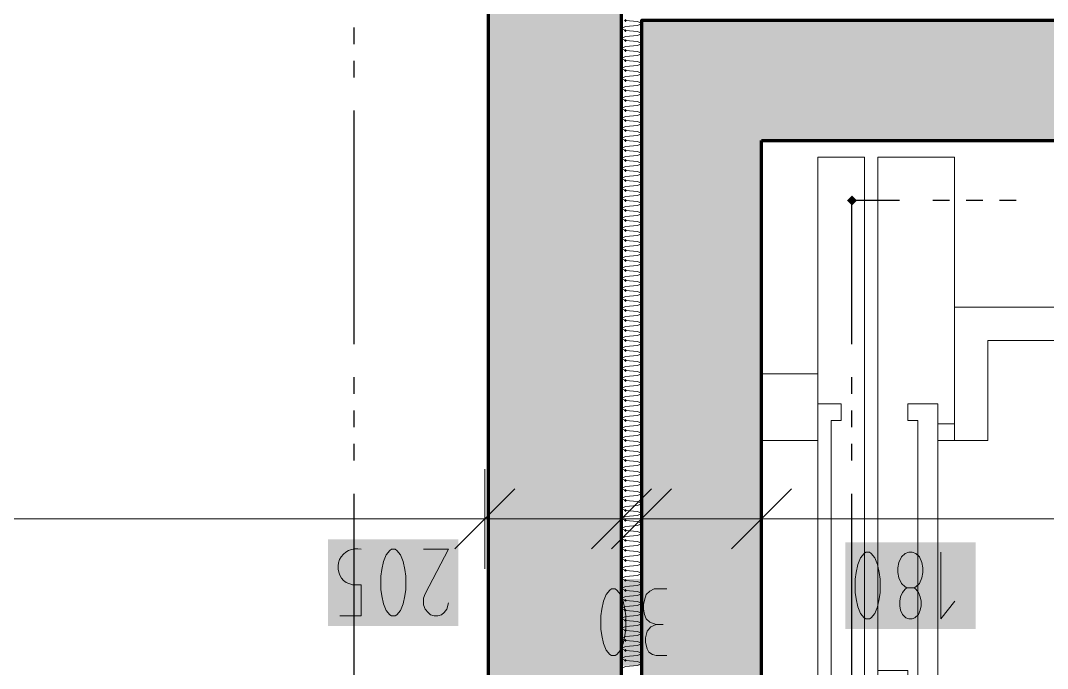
# Model space of a CAD drawing. Header units: millimetres. Extents: x 0 to 594, y 0 to 420.
# Drawn here: x 101.4 to 116.98, y 209 to 218.82 of the extents above; entities that cross this region are included whole.
import ezdxf

# ---------------------------------------------------------------- set-up
doc = ezdxf.new("R2010")
doc.units = ezdxf.units.MM
doc.header["$LTSCALE"] = 8
for name, color, linetype in [('PDF_Koty delkove', 7, 'Continuous'), ('PDF_Pozarni useky', 7, 'Continuous'), ('PDF_Steny obvodove nosne', 7, 'Continuous'), ('PDF_Steny sendvic', 7, 'Continuous'), ('PDF_Steny vnitrni', 7, 'Continuous'), ('PDF_Vytah', 7, 'Continuous')]:
    doc.layers.add(name, color=color, linetype=linetype)

msp = doc.modelspace()

# ---------------------------------------------------------------- linework, layer by layer
at = {"layer": 'PDF_Koty delkove', "lineweight": 18}
for points in [[(108.447, 212.022), (108.447, 211.264), (108.447, 210.506)], [(110.52, 212.022), (110.52, 211.264), (110.52, 210.506)], [(110.823, 212.022), (110.823, 211.264), (110.823, 210.506)], [(112.643, 212.022), (112.643, 211.264), (112.643, 210.506)], [(108.902, 211.719), (107.992, 210.809)], [(110.975, 211.719), (110.065, 210.809)], [(111.278, 211.719), (110.368, 210.809)], [(113.098, 211.719), (112.188, 210.809)], [(190.487, 211.264), (186.533, 211.264), (184.421, 211.264), (181.273, 211.264), (175.929, 211.264), (174.463, 211.264), (166.149, 211.264), (164.556, 211.264), (162.433, 211.264), (134.833, 211.264), (132.963, 211.264), (112.643, 211.264), (110.823, 211.264), (110.52, 211.264), (108.447, 211.264), (90.907, 211.264), (89.441, 211.264)], [(107.519, 210.804), (107.897, 210.804), (107.545, 210.13), (107.519, 210.062), (107.519, 209.961), (107.545, 209.894), (107.586, 209.844), (107.626, 209.809), (107.681, 209.793), (107.734, 209.793), (107.788, 209.809), (107.829, 209.844), (107.869, 209.894), (107.897, 209.994)], [(114.364, 209.832), (114.405, 209.933), (114.432, 210.051), (114.446, 210.151), (114.446, 210.353), (114.432, 210.454), (114.405, 210.573), (114.364, 210.674), (114.311, 210.742), (114.283, 210.759), (114.23, 210.759), (114.202, 210.742), (114.149, 210.674), (114.108, 210.573), (114.082, 210.454), (114.068, 210.353)], [(115.364, 210.759), (115.364, 209.748), (115.579, 210.017)], [(114.068, 210.353), (114.068, 210.151), (114.082, 210.051), (114.108, 209.933), (114.149, 209.832), (114.202, 209.764), (114.23, 209.748), (114.283, 209.748), (114.311, 209.764), (114.364, 209.832)], [(110.546, 210.017), (110.505, 210.118), (110.452, 210.186), (110.424, 210.203), (110.371, 210.203), (110.343, 210.186), (110.29, 210.118), (110.249, 210.017), (110.222, 209.898), (110.209, 209.797)], [(111.207, 210.203), (111.019, 210.203), (110.951, 210.168), (110.897, 210.118), (110.87, 210.034), (110.857, 209.966), (110.857, 209.898), (110.87, 209.815), (110.897, 209.748), (110.951, 209.697), (111.045, 209.663)], [(114.959, 210.219), (114.986, 210.202), (115.026, 210.151), (115.053, 210.084), (115.067, 210.017), (115.067, 209.949), (115.053, 209.882), (115.026, 209.815), (114.972, 209.764), (114.931, 209.748), (114.878, 209.748), (114.837, 209.764), (114.783, 209.815), (114.756, 209.882), (114.743, 209.949), (114.743, 210.017), (114.756, 210.084), (114.783, 210.151), (114.824, 210.202), (114.85, 210.219)], [(110.209, 209.797), (110.209, 209.595), (110.222, 209.495), (110.249, 209.377), (110.29, 209.276), (110.343, 209.208), (110.371, 209.192), (110.424, 209.192), (110.452, 209.208), (110.505, 209.276), (110.546, 209.377), (110.573, 209.495), (110.587, 209.595), (110.587, 209.797), (110.573, 209.898), (110.546, 210.017)], [(111.207, 209.192), (111.045, 209.192), (110.991, 209.208), (110.938, 209.242), (110.91, 209.293), (110.883, 209.393), (110.883, 209.461), (110.91, 209.562), (110.964, 209.629), (111.045, 209.663), (111.153, 209.663)]]:
    msp.add_lwpolyline(points, dxfattribs=at)
msp.add_lwpolyline([(106.249, 209.793), (106.573, 209.793), (106.573, 210.264), (106.438, 210.264), (106.344, 210.299, -0.843806), (106.573, 210.804)], format="xyb", dxfattribs=at)
for points in [[(106.87, 210.399), (106.87, 210.197), (106.884, 210.097), (106.911, 209.978), (106.952, 209.877), (107.005, 209.809), (107.033, 209.793), (107.086, 209.793), (107.114, 209.809), (107.167, 209.877), (107.208, 209.978), (107.235, 210.097), (107.249, 210.197), (107.249, 210.399), (107.235, 210.5), (107.208, 210.618), (107.167, 210.719), (107.114, 210.787), (107.086, 210.804), (107.033, 210.804), (107.005, 210.787), (106.952, 210.719), (106.911, 210.618), (106.884, 210.5)], [(114.716, 210.522), (114.716, 210.454), (114.73, 210.371), (114.769, 210.287), (114.824, 210.236), (114.85, 210.219), (114.959, 210.219), (114.986, 210.236), (115.04, 210.287), (115.08, 210.371), (115.094, 210.454), (115.094, 210.522), (115.08, 210.606), (115.04, 210.691), (114.986, 210.742), (114.931, 210.759), (114.878, 210.759), (114.824, 210.742), (114.769, 210.691), (114.73, 210.606)]]:
    msp.add_lwpolyline(points, close=True, dxfattribs=at)
at = {"layer": 'PDF_Koty delkove', "color": 7, "lineweight": 18, "true_color": 0xffffff, "transparency": 33554559}
for points in [[(108.048, 210.956), (106.071, 210.956), (108.048, 209.642), (106.071, 209.642)], [(115.894, 210.91), (113.917, 210.91), (115.894, 209.596), (113.917, 209.596)], [(111.387, 210.354), (110.057, 210.354), (111.387, 209.04), (110.057, 209.04)]]:
    msp.add_solid(points, dxfattribs=at)
at = {"layer": 'PDF_Pozarni useky', "lineweight": 30}
for points in [[(106.466, 218.468), (106.466, 218.72)], [(106.466, 217.962), (106.466, 218.215)], [(106.466, 213.918), (106.466, 217.457)], [(114.737, 216.094), (114.018, 216.094)], [(114.018, 213.918), (114.018, 216.094)], [(115.496, 216.094), (115.243, 216.094)], [(116.001, 216.094), (115.748, 216.094)], [(116.507, 216.094), (116.254, 216.094)], [(106.466, 213.16), (106.466, 213.413)], [(114.018, 213.16), (114.018, 213.413)], [(106.466, 212.655), (106.466, 212.907)], [(114.018, 212.655), (114.018, 212.907)], [(106.466, 212.149), (106.466, 212.402)], [(114.018, 212.149), (114.018, 212.402)], [(106.466, 208.105), (106.466, 211.644)], [(114.018, 208.105), (114.018, 211.644)]]:
    msp.add_lwpolyline(points, dxfattribs=at)
at = {"layer": 'PDF_Pozarni useky', "lineweight": 30, "transparency": 33554559}
for points in [[(114.093, 216.094), (114.018, 216.018), (114.018, 216.17), (113.942, 216.094)], [(114.018, 216.018), (113.942, 216.094), (114.093, 216.094), (114.018, 216.17)]]:
    msp.add_solid(points, dxfattribs=at)
at = {"layer": 'PDF_Steny obvodove nosne', "lineweight": 70}
for points in [[(110.52, 219.127), (134.783, 219.127), (134.783, 221.149), (131.8, 221.149), (129.071, 221.149), (108.498, 221.149), (108.498, 220.189), (108.498, 219.127), (108.498, 208.714), (108.498, 207.248), (108.498, 198.2)], [(110.52, 198.2), (110.52, 198.402), (110.52, 218.925), (110.52, 219.127)]]:
    msp.add_lwpolyline(points, dxfattribs=at)
at = {"layer": 'PDF_Steny obvodove nosne', "color": 9, "lineweight": 9, "true_color": 0xc0c0c0, "transparency": 33554559}
msp.add_solid([(108.498, 219.127), (108.498, 198.2), (110.52, 219.127), (110.52, 198.2)], dxfattribs=at)
at = {"layer": 'PDF_Steny sendvic', "lineweight": 30}
for points in [[(110.52, 198.402), (110.52, 198.2), (132.761, 198.2), (134.783, 198.2), (134.833, 198.2), (134.833, 198.503), (134.783, 198.503), (112.643, 198.503), (110.823, 198.503), (110.823, 218.824), (112.643, 218.824), (134.783, 218.824), (134.833, 218.824), (134.833, 219.127), (134.783, 219.127), (110.52, 219.127), (110.52, 218.925)], [(110.52, 218.925), (110.52, 198.402)]]:
    msp.add_lwpolyline(points, dxfattribs=at)
at = {"layer": 'PDF_Steny sendvic', "lineweight": 9}
for points in [[(110.762, 218.809), (110.58, 218.824)], [(110.58, 218.733), (110.762, 218.748)], [(110.762, 218.809), (110.762, 218.809)], [(110.823, 218.782), (110.762, 218.809)], [(110.762, 218.748), (110.823, 218.775)], [(110.58, 218.733), (110.52, 218.702)], [(110.52, 218.702), (110.58, 218.672)], [(110.58, 218.581), (110.52, 218.551)], [(110.762, 218.657), (110.58, 218.672)], [(110.58, 218.581), (110.762, 218.596)], [(110.762, 218.657), (110.762, 218.657)], [(110.823, 218.63), (110.762, 218.657)], [(110.762, 218.596), (110.823, 218.623)], [(110.52, 218.551), (110.58, 218.521)], [(110.58, 218.43), (110.52, 218.399)], [(110.762, 218.506), (110.58, 218.521)], [(110.58, 218.43), (110.762, 218.445)], [(110.762, 218.506), (110.762, 218.506)], [(110.823, 218.478), (110.762, 218.506)], [(110.762, 218.445), (110.823, 218.472)], [(110.52, 218.399), (110.58, 218.369)], [(110.58, 218.278), (110.52, 218.248)], [(110.762, 218.354), (110.58, 218.369)], [(110.58, 218.278), (110.762, 218.293)], [(110.762, 218.354), (110.762, 218.354)], [(110.823, 218.327), (110.762, 218.354)], [(110.762, 218.293), (110.823, 218.32)], [(110.52, 218.248), (110.58, 218.217)], [(110.58, 218.126), (110.52, 218.096)], [(110.762, 218.202), (110.58, 218.217)], [(110.58, 218.126), (110.762, 218.141)], [(110.762, 218.202), (110.762, 218.202)], [(110.823, 218.175), (110.762, 218.202)], [(110.762, 218.141), (110.823, 218.169)], [(110.52, 218.096), (110.58, 218.066)], [(110.58, 217.975), (110.52, 217.944)], [(110.762, 218.051), (110.58, 218.066)], [(110.58, 217.975), (110.762, 217.99)], [(110.762, 218.051), (110.762, 218.051)], [(110.823, 218.023), (110.762, 218.051)], [(110.762, 217.99), (110.823, 218.017)], [(110.52, 217.944), (110.58, 217.914)], [(110.58, 217.823), (110.52, 217.793)], [(110.762, 217.899), (110.58, 217.914)], [(110.58, 217.823), (110.762, 217.838)], [(110.762, 217.899), (110.762, 217.899)], [(110.823, 217.872), (110.762, 217.899)], [(110.762, 217.838), (110.823, 217.865)], [(110.52, 217.793), (110.58, 217.762)], [(110.58, 217.671), (110.52, 217.641)], [(110.762, 217.747), (110.58, 217.762)], [(110.58, 217.671), (110.762, 217.686)], [(110.762, 217.747), (110.762, 217.747)], [(110.823, 217.72), (110.762, 217.747)], [(110.762, 217.686), (110.823, 217.714)], [(110.52, 217.641), (110.58, 217.611)], [(110.58, 217.52), (110.52, 217.489)], [(110.52, 217.489), (110.58, 217.459)], [(110.762, 217.596), (110.58, 217.611)], [(110.58, 217.52), (110.762, 217.535)], [(110.762, 217.596), (110.762, 217.596)], [(110.823, 217.568), (110.762, 217.596)], [(110.762, 217.535), (110.823, 217.562)], [(110.58, 217.368), (110.52, 217.338)], [(110.52, 217.338), (110.58, 217.307)], [(110.762, 217.444), (110.58, 217.459)], [(110.58, 217.368), (110.762, 217.383)], [(110.762, 217.444), (110.762, 217.444)], [(110.823, 217.417), (110.762, 217.444)], [(110.762, 217.383), (110.823, 217.41)], [(110.762, 217.231), (110.58, 217.216), (110.52, 217.186)], [(110.52, 217.186), (110.58, 217.156)], [(110.762, 217.292), (110.58, 217.307)], [(110.762, 217.292), (110.762, 217.292)], [(110.823, 217.265), (110.762, 217.292)], [(110.762, 217.231), (110.823, 217.259)], [(110.762, 217.08), (110.58, 217.065), (110.52, 217.034)], [(110.52, 217.034), (110.58, 217.004)], [(110.762, 217.141), (110.58, 217.156)], [(110.762, 217.141), (110.762, 217.141)], [(110.762, 217.141), (110.762, 217.141)], [(110.823, 217.113), (110.762, 217.141)], [(110.762, 217.08), (110.823, 217.107)], [(110.58, 216.913), (110.52, 216.883)], [(110.52, 216.883), (110.58, 216.852)], [(110.762, 216.989), (110.58, 217.004)], [(110.58, 216.913), (110.762, 216.928)], [(110.762, 216.989), (110.762, 216.989)], [(110.823, 216.962), (110.762, 216.989)], [(110.762, 216.928), (110.823, 216.955)], [(110.58, 216.761), (110.52, 216.731)], [(110.52, 216.731), (110.58, 216.701)], [(110.762, 216.837), (110.58, 216.852)], [(110.58, 216.761), (110.762, 216.776)], [(110.762, 216.837), (110.762, 216.837)], [(110.823, 216.81), (110.762, 216.837)], [(110.762, 216.776), (110.823, 216.804)], [(110.58, 216.61), (110.52, 216.579)], [(110.52, 216.579), (110.58, 216.549)], [(110.762, 216.686), (110.58, 216.701)], [(110.58, 216.61), (110.762, 216.625)], [(110.762, 216.686), (110.762, 216.686)], [(110.823, 216.658), (110.762, 216.686)], [(110.762, 216.625), (110.823, 216.652)], [(110.58, 216.458), (110.52, 216.428)], [(110.52, 216.428), (110.58, 216.397)], [(110.762, 216.534), (110.58, 216.549)], [(110.58, 216.458), (110.762, 216.473)], [(110.762, 216.534), (110.762, 216.534)], [(110.823, 216.507), (110.762, 216.534)], [(110.762, 216.473), (110.823, 216.5)], [(110.58, 216.306), (110.52, 216.276)], [(110.52, 216.276), (110.58, 216.246)], [(110.762, 216.382), (110.58, 216.397)], [(110.58, 216.306), (110.762, 216.322)], [(110.762, 216.231), (110.58, 216.246)], [(110.762, 216.382), (110.762, 216.382)], [(110.823, 216.355), (110.762, 216.382)], [(110.762, 216.322), (110.823, 216.349)], [(110.762, 216.17), (110.58, 216.155), (110.52, 216.125)], [(110.52, 216.125), (110.58, 216.094)], [(110.762, 216.079), (110.58, 216.094)], [(110.762, 216.231), (110.762, 216.231)], [(110.823, 216.204), (110.762, 216.231)], [(110.762, 216.17), (110.823, 216.197)], [(110.58, 216.003), (110.52, 215.973)], [(110.52, 215.973), (110.58, 215.943)], [(110.58, 216.003), (110.762, 216.018)], [(110.762, 215.928), (110.58, 215.943)], [(110.762, 216.079), (110.762, 216.079)], [(110.823, 216.052), (110.762, 216.079)], [(110.762, 216.018), (110.823, 216.046)], [(110.58, 215.852), (110.52, 215.821)], [(110.52, 215.821), (110.58, 215.791)], [(110.58, 215.852), (110.762, 215.867)], [(110.762, 215.776), (110.58, 215.791)], [(110.762, 215.928), (110.762, 215.928)], [(110.823, 215.9), (110.762, 215.928)], [(110.762, 215.867), (110.823, 215.894)], [(110.762, 215.776), (110.762, 215.776)], [(110.823, 215.749), (110.762, 215.776)], [(110.58, 215.7), (110.52, 215.67)], [(110.52, 215.67), (110.58, 215.639)], [(110.58, 215.7), (110.762, 215.715)], [(110.762, 215.624), (110.58, 215.639)], [(110.762, 215.715), (110.823, 215.742)], [(110.762, 215.624), (110.762, 215.624)], [(110.823, 215.597), (110.762, 215.624)], [(110.58, 215.548), (110.52, 215.518)], [(110.52, 215.518), (110.58, 215.488)], [(110.58, 215.548), (110.762, 215.563)], [(110.762, 215.473), (110.58, 215.488)], [(110.762, 215.563), (110.823, 215.591)], [(110.762, 215.473), (110.762, 215.473)], [(110.823, 215.445), (110.762, 215.473)], [(110.58, 215.397), (110.52, 215.366)], [(110.52, 215.366), (110.58, 215.336)], [(110.58, 215.397), (110.762, 215.412)], [(110.762, 215.321), (110.58, 215.336)], [(110.762, 215.412), (110.823, 215.439)], [(110.762, 215.321), (110.762, 215.321)], [(110.823, 215.294), (110.762, 215.321)], [(110.58, 215.245), (110.52, 215.215)], [(110.52, 215.215), (110.58, 215.184)], [(110.58, 215.245), (110.762, 215.26)], [(110.762, 215.169), (110.58, 215.184)], [(110.762, 215.26), (110.823, 215.287)], [(110.762, 215.169), (110.762, 215.169)], [(110.823, 215.142), (110.762, 215.169)], [(110.58, 215.093), (110.52, 215.063)], [(110.52, 215.063), (110.58, 215.033)], [(110.58, 215.093), (110.762, 215.108)], [(110.762, 215.018), (110.58, 215.033)], [(110.762, 215.108), (110.823, 215.136)], [(110.762, 215.018), (110.762, 215.018)], [(110.823, 214.99), (110.762, 215.018)], [(110.58, 214.942), (110.52, 214.911)], [(110.52, 214.911), (110.58, 214.881)], [(110.58, 214.942), (110.762, 214.957)], [(110.762, 214.866), (110.58, 214.881)], [(110.762, 214.957), (110.823, 214.984)], [(110.762, 214.866), (110.762, 214.866)], [(110.823, 214.839), (110.762, 214.866)], [(110.58, 214.79), (110.52, 214.76)], [(110.52, 214.76), (110.58, 214.729)], [(110.58, 214.79), (110.762, 214.805)], [(110.762, 214.714), (110.58, 214.729)], [(110.762, 214.805), (110.823, 214.832)], [(110.762, 214.714), (110.762, 214.714)], [(110.823, 214.687), (110.762, 214.714)], [(110.58, 214.638), (110.52, 214.608)], [(110.52, 214.608), (110.58, 214.578)], [(110.58, 214.638), (110.762, 214.653)], [(110.762, 214.563), (110.58, 214.578)], [(110.762, 214.653), (110.823, 214.681)], [(110.762, 214.563), (110.762, 214.563)], [(110.823, 214.535), (110.762, 214.563)], [(110.762, 214.502), (110.823, 214.529)], [(110.58, 214.487), (110.52, 214.456)], [(110.52, 214.456), (110.58, 214.426)], [(110.58, 214.487), (110.762, 214.502)], [(110.762, 214.411), (110.58, 214.426)], [(110.762, 214.411), (110.762, 214.411)], [(110.823, 214.384), (110.762, 214.411)], [(110.762, 214.35), (110.823, 214.377)], [(110.58, 214.335), (110.52, 214.305)], [(110.52, 214.305), (110.58, 214.274)], [(110.58, 214.335), (110.762, 214.35)], [(110.762, 214.259), (110.58, 214.274)], [(110.762, 214.259), (110.762, 214.259)], [(110.823, 214.232), (110.762, 214.259)], [(110.762, 214.198), (110.823, 214.226)], [(110.58, 214.183), (110.52, 214.153)], [(110.52, 214.153), (110.58, 214.123)], [(110.58, 214.183), (110.762, 214.198)], [(110.762, 214.108), (110.58, 214.123)], [(110.762, 214.108), (110.762, 214.108)], [(110.823, 214.08), (110.762, 214.108)], [(110.762, 214.047), (110.823, 214.074)], [(110.58, 214.032), (110.52, 214.001)], [(110.52, 214.001), (110.58, 213.971)], [(110.58, 214.032), (110.762, 214.047)], [(110.762, 213.956), (110.58, 213.971)], [(110.762, 213.956), (110.762, 213.956)], [(110.823, 213.929), (110.762, 213.956)], [(110.762, 213.895), (110.823, 213.922)], [(110.58, 213.88), (110.52, 213.85)], [(110.52, 213.85), (110.58, 213.82)], [(110.58, 213.88), (110.762, 213.895)], [(110.762, 213.805), (110.58, 213.82)], [(110.762, 213.805), (110.762, 213.805)], [(110.823, 213.777), (110.762, 213.805)], [(110.762, 213.744), (110.823, 213.771)], [(110.58, 213.729), (110.52, 213.698)], [(110.52, 213.698), (110.58, 213.668)], [(110.58, 213.729), (110.762, 213.744)], [(110.762, 213.653), (110.58, 213.668)], [(110.762, 213.653), (110.762, 213.653)], [(110.823, 213.626), (110.762, 213.653)], [(110.762, 213.592), (110.823, 213.619)], [(110.58, 213.577), (110.52, 213.547)], [(110.52, 213.547), (110.58, 213.516)], [(110.58, 213.577), (110.762, 213.592)], [(110.762, 213.501), (110.58, 213.516)], [(110.58, 213.425), (110.762, 213.44)], [(110.762, 213.501), (110.762, 213.501)], [(110.823, 213.474), (110.762, 213.501)], [(110.762, 213.44), (110.823, 213.468)], [(110.58, 213.425), (110.52, 213.395)], [(110.52, 213.395), (110.58, 213.365)], [(110.762, 213.35), (110.58, 213.365)], [(110.58, 213.274), (110.762, 213.289)], [(110.762, 213.35), (110.762, 213.35)], [(110.823, 213.322), (110.762, 213.35)], [(110.762, 213.289), (110.823, 213.316)], [(110.58, 213.274), (110.52, 213.243)], [(110.52, 213.243), (110.58, 213.213)], [(110.762, 213.198), (110.58, 213.213)], [(110.58, 213.122), (110.762, 213.137)], [(110.762, 213.198), (110.762, 213.198)], [(110.823, 213.171), (110.762, 213.198)], [(110.762, 213.137), (110.823, 213.164)], [(110.58, 213.122), (110.52, 213.092)], [(110.52, 213.092), (110.58, 213.061)], [(110.58, 212.97), (110.52, 212.94)], [(110.762, 213.046), (110.58, 213.061)], [(110.58, 212.97), (110.762, 212.985)], [(110.762, 213.046), (110.762, 213.046)], [(110.823, 213.019), (110.762, 213.046)], [(110.762, 212.985), (110.823, 213.013)], [(110.52, 212.94), (110.58, 212.91)], [(110.762, 212.834), (110.58, 212.819), (110.52, 212.788)], [(110.762, 212.895), (110.58, 212.91)], [(110.762, 212.895), (110.762, 212.895)], [(110.823, 212.867), (110.762, 212.895)], [(110.762, 212.834), (110.823, 212.861)], [(110.52, 212.788), (110.58, 212.758)], [(110.58, 212.667), (110.52, 212.637)], [(110.762, 212.743), (110.58, 212.758)], [(110.58, 212.667), (110.762, 212.682)], [(110.762, 212.743), (110.762, 212.743)], [(110.823, 212.716), (110.762, 212.743)], [(110.762, 212.682), (110.823, 212.709)], [(110.52, 212.637), (110.58, 212.606)], [(110.58, 212.515), (110.52, 212.485)], [(110.762, 212.591), (110.58, 212.606)], [(110.58, 212.515), (110.762, 212.53)], [(110.762, 212.591), (110.762, 212.591)], [(110.823, 212.564), (110.762, 212.591)], [(110.762, 212.53), (110.823, 212.558)], [(110.52, 212.485), (110.58, 212.455)], [(110.58, 212.364), (110.52, 212.333)], [(110.762, 212.44), (110.58, 212.455)], [(110.58, 212.364), (110.762, 212.379)], [(110.762, 212.44), (110.762, 212.44)], [(110.823, 212.412), (110.762, 212.44)], [(110.762, 212.379), (110.823, 212.406)], [(110.52, 212.333), (110.58, 212.303)], [(110.58, 212.212), (110.52, 212.182)], [(110.762, 212.288), (110.58, 212.303)], [(110.58, 212.212), (110.762, 212.227)], [(110.762, 212.288), (110.762, 212.288)], [(110.823, 212.261), (110.762, 212.288)], [(110.762, 212.227), (110.823, 212.254)], [(110.52, 212.182), (110.58, 212.151)], [(110.58, 212.06), (110.52, 212.03)], [(110.762, 212.136), (110.58, 212.151)], [(110.58, 212.06), (110.762, 212.075)], [(110.762, 212.136), (110.762, 212.136)], [(110.823, 212.109), (110.762, 212.136)], [(110.762, 212.075), (110.823, 212.103)], [(110.52, 212.03), (110.58, 212)], [(110.58, 211.909), (110.52, 211.878)], [(110.762, 211.985), (110.58, 212)], [(110.58, 211.909), (110.762, 211.924)], [(110.762, 211.985), (110.762, 211.985)], [(110.823, 211.957), (110.762, 211.985)], [(110.762, 211.924), (110.823, 211.951)], [(110.52, 211.878), (110.58, 211.848)], [(110.58, 211.757), (110.52, 211.727)], [(110.52, 211.727), (110.58, 211.696)], [(110.762, 211.833), (110.58, 211.848)], [(110.58, 211.757), (110.762, 211.772)], [(110.762, 211.833), (110.762, 211.833)], [(110.823, 211.806), (110.762, 211.833)], [(110.762, 211.772), (110.823, 211.799)], [(110.58, 211.605), (110.52, 211.575)], [(110.52, 211.575), (110.58, 211.545)], [(110.762, 211.681), (110.58, 211.696)], [(110.58, 211.605), (110.762, 211.621)], [(110.762, 211.681), (110.762, 211.681)], [(110.823, 211.654), (110.762, 211.681)], [(110.762, 211.621), (110.823, 211.648)], [(110.58, 211.454), (110.52, 211.424)], [(110.52, 211.424), (110.58, 211.393)], [(110.762, 211.53), (110.58, 211.545)], [(110.58, 211.454), (110.762, 211.469)], [(110.762, 211.53), (110.762, 211.53)], [(110.823, 211.503), (110.762, 211.53)], [(110.762, 211.469), (110.823, 211.496)], [(110.58, 211.302), (110.52, 211.272)], [(110.52, 211.272), (110.58, 211.242)], [(110.762, 211.378), (110.58, 211.393)], [(110.58, 211.302), (110.762, 211.317)], [(110.762, 211.378), (110.762, 211.378)], [(110.823, 211.351), (110.762, 211.378)], [(110.762, 211.317), (110.823, 211.345)], [(110.58, 211.151), (110.52, 211.12)], [(110.52, 211.12), (110.58, 211.09)], [(110.762, 211.227), (110.58, 211.242)], [(110.58, 211.151), (110.762, 211.166)], [(110.762, 211.227), (110.762, 211.227)], [(110.823, 211.199), (110.762, 211.227)], [(110.762, 211.166), (110.823, 211.193)], [(110.58, 210.999), (110.52, 210.969)], [(110.52, 210.969), (110.58, 210.938)], [(110.762, 211.075), (110.58, 211.09)], [(110.58, 210.999), (110.762, 211.014)], [(110.762, 211.075), (110.762, 211.075)], [(110.823, 211.048), (110.762, 211.075)], [(110.762, 211.014), (110.823, 211.041)], [(110.58, 210.847), (110.52, 210.817)], [(110.52, 210.817), (110.58, 210.787)], [(110.762, 210.923), (110.58, 210.938)], [(110.58, 210.847), (110.762, 210.862)], [(110.762, 210.923), (110.762, 210.923)], [(110.823, 210.896), (110.762, 210.923)], [(110.762, 210.862), (110.823, 210.89)], [(110.58, 210.696), (110.52, 210.665)], [(110.52, 210.665), (110.58, 210.635)], [(110.762, 210.772), (110.58, 210.787)], [(110.58, 210.696), (110.762, 210.711)], [(110.762, 210.62), (110.58, 210.635)], [(110.762, 210.772), (110.762, 210.772)], [(110.823, 210.744), (110.762, 210.772)], [(110.762, 210.711), (110.823, 210.738)], [(110.58, 210.544), (110.52, 210.514)], [(110.52, 210.514), (110.58, 210.483)], [(110.58, 210.544), (110.762, 210.559)], [(110.762, 210.468), (110.58, 210.483)], [(110.762, 210.62), (110.762, 210.62)], [(110.823, 210.593), (110.762, 210.62)], [(110.762, 210.559), (110.823, 210.586)], [(110.58, 210.392), (110.52, 210.362)], [(110.52, 210.362), (110.58, 210.332)], [(110.58, 210.392), (110.762, 210.407)], [(110.762, 210.317), (110.58, 210.332)], [(110.762, 210.468), (110.762, 210.468)], [(110.823, 210.441), (110.762, 210.468)], [(110.762, 210.407), (110.823, 210.435)], [(110.58, 210.241), (110.52, 210.21)], [(110.52, 210.21), (110.58, 210.18)], [(110.58, 210.241), (110.762, 210.256)], [(110.762, 210.165), (110.58, 210.18)], [(110.762, 210.317), (110.762, 210.317)], [(110.823, 210.289), (110.762, 210.317)], [(110.762, 210.256), (110.823, 210.283)], [(110.58, 210.089), (110.52, 210.059)], [(110.52, 210.059), (110.58, 210.028)], [(110.58, 210.089), (110.762, 210.104)], [(110.762, 210.013), (110.58, 210.028)], [(110.762, 210.165), (110.762, 210.165)], [(110.823, 210.138), (110.762, 210.165)], [(110.762, 210.104), (110.823, 210.131)], [(110.762, 210.013), (110.762, 210.013)], [(110.823, 209.986), (110.762, 210.013)], [(110.58, 209.937), (110.52, 209.907)], [(110.52, 209.907), (110.58, 209.877)], [(110.58, 209.937), (110.762, 209.952)], [(110.762, 209.862), (110.58, 209.877)], [(110.762, 209.952), (110.823, 209.98)], [(110.762, 209.862), (110.762, 209.862)], [(110.823, 209.834), (110.762, 209.862)], [(110.58, 209.786), (110.52, 209.755)], [(110.52, 209.755), (110.58, 209.725)], [(110.58, 209.786), (110.762, 209.801)], [(110.762, 209.71), (110.58, 209.725)], [(110.762, 209.801), (110.823, 209.828)], [(110.762, 209.71), (110.762, 209.71)], [(110.762, 209.71), (110.762, 209.71)], [(110.823, 209.683), (110.762, 209.71)], [(110.762, 209.649), (110.58, 209.634), (110.52, 209.604)], [(110.52, 209.604), (110.58, 209.573)], [(110.762, 209.558), (110.58, 209.573)], [(110.762, 209.649), (110.823, 209.676)], [(110.762, 209.558), (110.762, 209.558)], [(110.823, 209.531), (110.762, 209.558)], [(110.762, 209.497), (110.58, 209.482), (110.52, 209.452)], [(110.52, 209.452), (110.58, 209.422)], [(110.762, 209.407), (110.58, 209.422)], [(110.762, 209.497), (110.823, 209.525)], [(110.762, 209.407), (110.762, 209.407)], [(110.823, 209.38), (110.762, 209.407)], [(110.762, 209.346), (110.58, 209.331), (110.52, 209.3)], [(110.52, 209.3), (110.58, 209.27)], [(110.762, 209.255), (110.58, 209.27)], [(110.762, 209.346), (110.823, 209.373)], [(110.762, 209.255), (110.762, 209.255)], [(110.823, 209.228), (110.762, 209.255)], [(110.762, 209.194), (110.58, 209.179), (110.52, 209.149)], [(110.52, 209.149), (110.58, 209.119)], [(110.762, 209.104), (110.58, 209.119)], [(110.762, 209.194), (110.823, 209.221)], [(110.762, 209.104), (110.762, 209.104)], [(110.823, 209.076), (110.762, 209.104)], [(110.762, 209.043), (110.58, 209.028), (110.52, 208.997)], [(110.762, 209.043), (110.823, 209.07)]]:
    msp.add_lwpolyline(points, dxfattribs=at)
at = {"layer": 'PDF_Steny sendvic', "lineweight": 9, "transparency": 33554559}
for points in [[(110.58, 218.801), (110.558, 218.824), (110.603, 218.824), (110.58, 218.847)], [(110.58, 218.649), (110.558, 218.672), (110.603, 218.672), (110.58, 218.695)], [(110.58, 218.498), (110.558, 218.521), (110.603, 218.521), (110.58, 218.543)], [(110.58, 218.346), (110.558, 218.369), (110.603, 218.369), (110.58, 218.392)], [(110.58, 218.194), (110.558, 218.217), (110.603, 218.217), (110.58, 218.24)], [(110.58, 218.043), (110.558, 218.066), (110.603, 218.066), (110.58, 218.088)], [(110.58, 217.891), (110.558, 217.914), (110.603, 217.914), (110.58, 217.937)], [(110.58, 217.74), (110.558, 217.762), (110.603, 217.762), (110.58, 217.785)], [(110.58, 217.588), (110.558, 217.611), (110.603, 217.611), (110.58, 217.633)], [(110.58, 217.436), (110.558, 217.459), (110.603, 217.459), (110.58, 217.482)], [(110.58, 217.285), (110.558, 217.307), (110.603, 217.307), (110.58, 217.33)], [(110.58, 217.133), (110.558, 217.156), (110.603, 217.156), (110.58, 217.178)], [(110.58, 216.981), (110.558, 217.004), (110.603, 217.004), (110.58, 217.027)], [(110.58, 216.83), (110.558, 216.852), (110.603, 216.852), (110.58, 216.875)], [(110.58, 216.678), (110.558, 216.701), (110.603, 216.701), (110.58, 216.724)], [(110.58, 216.526), (110.558, 216.549), (110.603, 216.549), (110.58, 216.572)], [(110.58, 216.375), (110.558, 216.397), (110.603, 216.397), (110.58, 216.42)], [(110.58, 216.223), (110.558, 216.246), (110.603, 216.246), (110.58, 216.269)], [(110.58, 216.071), (110.558, 216.094), (110.603, 216.094), (110.58, 216.117)], [(110.58, 215.92), (110.558, 215.943), (110.603, 215.943), (110.58, 215.965)], [(110.58, 215.768), (110.558, 215.791), (110.603, 215.791), (110.58, 215.814)], [(110.58, 215.617), (110.558, 215.639), (110.603, 215.639), (110.58, 215.662)], [(110.58, 215.465), (110.558, 215.488), (110.603, 215.488), (110.58, 215.51)], [(110.58, 215.313), (110.558, 215.336), (110.603, 215.336), (110.58, 215.359)], [(110.58, 215.162), (110.558, 215.184), (110.603, 215.184), (110.58, 215.207)], [(110.58, 215.01), (110.558, 215.033), (110.603, 215.033), (110.58, 215.055)], [(110.58, 214.858), (110.558, 214.881), (110.603, 214.881), (110.58, 214.904)], [(110.58, 214.707), (110.558, 214.729), (110.603, 214.729), (110.58, 214.752)], [(110.58, 214.555), (110.558, 214.578), (110.603, 214.578), (110.58, 214.6)], [(110.58, 214.403), (110.558, 214.426), (110.603, 214.426), (110.58, 214.449)], [(110.58, 214.252), (110.558, 214.274), (110.603, 214.274), (110.58, 214.297)], [(110.58, 214.1), (110.558, 214.123), (110.603, 214.123), (110.58, 214.146)], [(110.58, 213.948), (110.558, 213.971), (110.603, 213.971), (110.58, 213.994)], [(110.58, 213.797), (110.558, 213.82), (110.603, 213.82), (110.58, 213.842)], [(110.58, 213.645), (110.558, 213.668), (110.603, 213.668), (110.58, 213.691)], [(110.58, 213.493), (110.558, 213.516), (110.603, 213.516), (110.58, 213.539)], [(110.58, 213.342), (110.558, 213.365), (110.603, 213.365), (110.58, 213.387)], [(110.58, 213.19), (110.558, 213.213), (110.603, 213.213), (110.58, 213.236)], [(110.58, 213.039), (110.558, 213.061), (110.603, 213.061), (110.58, 213.084)], [(110.58, 212.887), (110.558, 212.91), (110.603, 212.91), (110.58, 212.932)], [(110.58, 212.735), (110.558, 212.758), (110.603, 212.758), (110.58, 212.781)], [(110.58, 212.584), (110.558, 212.606), (110.603, 212.606), (110.58, 212.629)], [(110.58, 212.432), (110.558, 212.455), (110.603, 212.455), (110.58, 212.477)], [(110.58, 212.28), (110.558, 212.303), (110.603, 212.303), (110.58, 212.326)], [(110.58, 212.129), (110.558, 212.151), (110.603, 212.151), (110.58, 212.174)], [(110.58, 211.977), (110.558, 212), (110.603, 212), (110.58, 212.023)], [(110.58, 211.825), (110.558, 211.848), (110.603, 211.848), (110.58, 211.871)], [(110.58, 211.674), (110.558, 211.696), (110.603, 211.696), (110.58, 211.719)], [(110.58, 211.522), (110.558, 211.545), (110.603, 211.545), (110.58, 211.568)], [(110.58, 211.37), (110.558, 211.393), (110.603, 211.393), (110.58, 211.416)], [(110.58, 211.219), (110.558, 211.242), (110.603, 211.242), (110.58, 211.264)], [(110.58, 211.067), (110.558, 211.09), (110.603, 211.09), (110.58, 211.113)], [(110.58, 210.916), (110.558, 210.938), (110.603, 210.938), (110.58, 210.961)], [(110.58, 210.764), (110.558, 210.787), (110.603, 210.787), (110.58, 210.809)], [(110.58, 210.612), (110.558, 210.635), (110.603, 210.635), (110.58, 210.658)], [(110.58, 210.461), (110.558, 210.483), (110.603, 210.483), (110.58, 210.506)], [(110.58, 210.309), (110.558, 210.332), (110.603, 210.332), (110.58, 210.354)], [(110.58, 210.157), (110.558, 210.18), (110.603, 210.18), (110.58, 210.203)], [(110.58, 210.006), (110.558, 210.028), (110.603, 210.028), (110.58, 210.051)], [(110.58, 209.854), (110.558, 209.877), (110.603, 209.877), (110.58, 209.899)], [(110.58, 209.702), (110.558, 209.725), (110.603, 209.725), (110.58, 209.748)], [(110.58, 209.551), (110.558, 209.573), (110.603, 209.573), (110.58, 209.596)], [(110.58, 209.399), (110.558, 209.422), (110.603, 209.422), (110.58, 209.445)], [(110.58, 209.247), (110.558, 209.27), (110.603, 209.27), (110.58, 209.293)], [(110.58, 209.096), (110.558, 209.119), (110.603, 209.119), (110.58, 209.141)]]:
    msp.add_solid(points, dxfattribs=at)
at = {"layer": 'PDF_Steny vnitrni', "lineweight": 70}
for points in [[(134.783, 217.004), (134.783, 218.824), (112.643, 218.824), (110.823, 218.824), (110.823, 198.503), (112.643, 198.503), (134.783, 198.503), (134.783, 200.323)], [(112.643, 217.004), (132.963, 217.004)], [(132.963, 200.323), (112.643, 200.323), (112.643, 217.004)]]:
    msp.add_lwpolyline(points, dxfattribs=at)
at = {"layer": 'PDF_Steny vnitrni', "color": 9, "lineweight": 9, "true_color": 0xc0c0c0, "transparency": 33554559}
for points in [[(110.823, 218.824), (110.823, 198.503), (112.643, 218.824), (112.643, 198.503)], [(134.783, 218.824), (112.643, 218.824), (134.783, 217.004), (112.643, 217.004)]]:
    msp.add_solid(points, dxfattribs=at)
at = {"layer": 'PDF_Vytah', "lineweight": 9}
for points in [[(112.643, 216.499), (112.643, 217.004), (113.047, 217.004)], [(113.502, 213.011), (113.502, 216.751), (114.21, 216.751), (114.21, 203.356)], [(116.08, 204.367), (115.575, 204.367), (114.412, 204.367), (114.412, 204.62), (114.564, 204.62), (114.564, 208.714), (114.412, 208.714), (114.412, 208.967), (114.867, 208.967), (114.867, 204.367), (114.412, 204.367), (114.412, 216.751), (115.575, 216.751), (115.575, 214.477), (115.575, 212.707), (115.322, 212.707), (115.322, 212.455), (116.08, 212.455)], [(116.08, 213.971), (130.234, 213.971), (130.234, 212.455), (130.992, 212.455), (130.992, 212.707), (130.739, 212.707), (130.739, 214.477), (115.575, 214.477)], [(115.575, 212.455), (115.575, 214.477)], [(116.08, 212.455), (116.08, 213.971)], [(112.643, 212.455), (112.643, 213.466), (113.502, 213.466)], [(113.502, 212.455), (113.502, 212.707)], [(113.502, 212.455), (112.643, 212.455), (112.643, 204.367)]]:
    msp.add_lwpolyline(points, dxfattribs=at)
for points in [[(113.502, 213.011), (113.502, 208.411), (113.856, 208.411), (113.856, 208.664), (113.704, 208.664), (113.704, 212.758), (113.856, 212.758), (113.856, 213.011)], [(115.322, 213.011), (115.322, 208.411), (114.867, 208.411), (114.867, 208.664), (115.018, 208.664), (115.018, 212.758), (114.867, 212.758), (114.867, 213.011)]]:
    msp.add_lwpolyline(points, close=True, dxfattribs=at)

doc.saveas('drawing.dxf')
